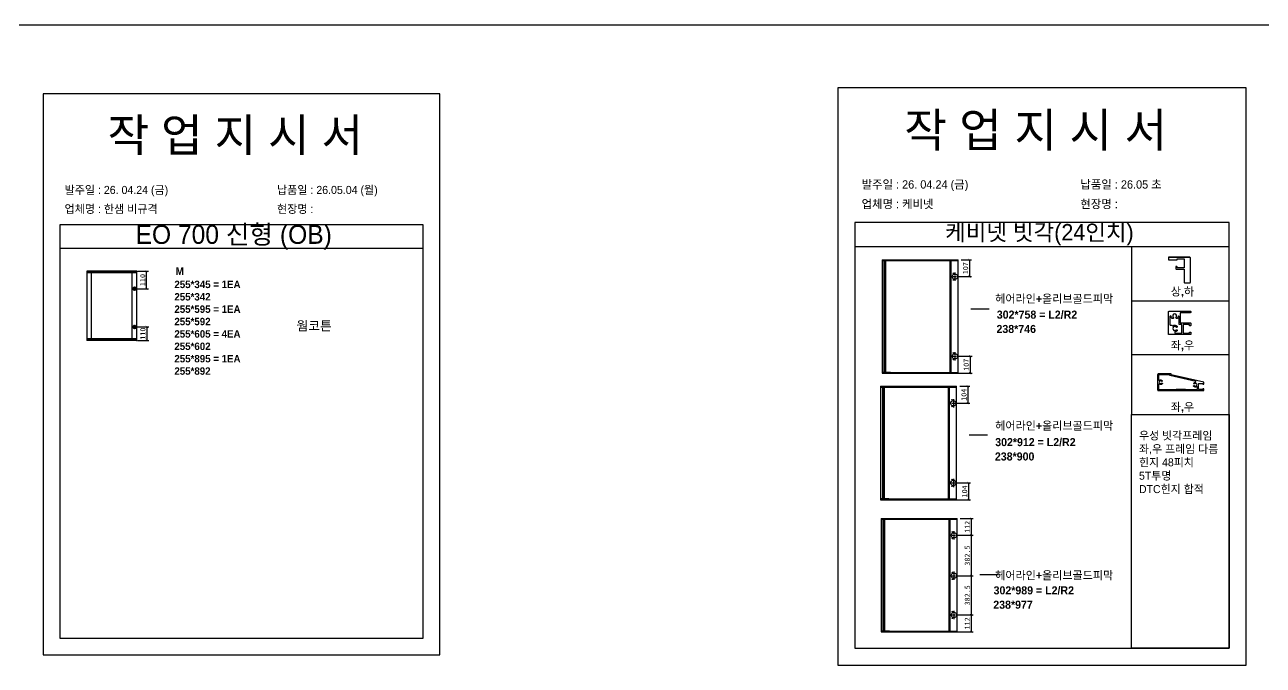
# Model space of a CAD drawing. Header units: millimetres. Extents: x -44117 to 256353, y -2095463 to 65325.
# Drawn here: x 115342 to 121348, y -898915 to -895808 of the extents above; entities that cross this region are included whole.
import ezdxf

# ---------------------------------------------------------------- set-up
doc = ezdxf.new("R2010")
doc.units = ezdxf.units.MM
doc.header["$LTSCALE"] = 10
doc.layers.add('Layer1', color=7, linetype='Continuous', lineweight=70)
doc.layers.add('PDF_Geomertry', color=7, linetype='Continuous')
doc.styles.add('MtX_Gulim', font='')
doc.styles.get('MtX_Gulim').set_extended_font_data('Gulim', bold=True)
doc.dimstyles.new('ISO-25', dxfattribs={"dimtxt": 2.5, "dimasz": 2.5, "dimexe": 1, "dimexo": 1, "dimtad": 1, "dimtxsty": 'Standard', "dimblk": 'ARCHTICK', "dimcen": 2.5, "dimadec": 0, "dimazin": 0, "dimtfac": 1, "dimtmove": 0, "dimatfit": 3, "dimfxl": 0, "dimarcsym": 0})

# ---------------------------------------------------------------- blocks, each defined once
blk = doc.blocks.new('_ArchTick')
at = {"color": 0, "linetype": 'ByBlock', "const_width": 0.15}
blk.add_lwpolyline([(-0.5, -0.5), (0.5, 0.5)], dxfattribs=at)
blk = doc.blocks.new('*D5957')
at = {"color": 0, "lineweight": -2}
for p, q in [((115889.7, -897003.6), (115943.1, -897003.6)), ((115933.1, -897088.8), (115933.1, -897003.6)), ((115889.7, -897088.8), (115943.1, -897088.8))]:
    blk.add_line(p, q, dxfattribs=at)
at = {"layer": 'Defpoints', "color": 0}
for p in [(115874.7, -897003.6), (115933.1, -897003.6), (115874.7, -897088.8)]:
    blk.add_point(p, dxfattribs=at)
at = {"color": 0, "lineweight": -2, "xscale": 10, "yscale": 10, "zscale": 10}
for p, rotation in [((115933.1, -897003.6), 90), ((115933.1, -897088.8), 270)]:
    blk.add_blockref('_ArchTick', p, dxfattribs=dict(at, rotation=rotation))
at = {"color": 0, "insert": (115914.4, -897046.2), "char_height": 25, "attachment_point": 5, "rotation": 90}
blk.add_mtext('110', dxfattribs=at)
blk = doc.blocks.new('*D5958')
at = {"color": 0, "lineweight": -2}
for p, q in [((115889.7, -897273.4), (115944.1, -897273.4)), ((115934.1, -897273.4), (115934.1, -897338.9)), ((115889.7, -897338.9), (115944.1, -897338.9))]:
    blk.add_line(p, q, dxfattribs=at)
at = {"layer": 'Defpoints', "color": 0}
for p in [(115874.7, -897273.4), (115874.7, -897338.9), (115934.1, -897338.9)]:
    blk.add_point(p, dxfattribs=at)
at = {"color": 0, "lineweight": -2, "xscale": 10, "yscale": 10, "zscale": 10}
for p, rotation in [((115934.1, -897273.4), 90), ((115934.1, -897338.9), 270)]:
    blk.add_blockref('_ArchTick', p, dxfattribs=dict(at, rotation=rotation))
at = {"color": 0, "insert": (115915.3, -897306.2), "char_height": 25, "attachment_point": 5, "rotation": 90}
blk.add_mtext('110', dxfattribs=at)
blk = doc.blocks.new('*D5959')
at = {"color": 0, "lineweight": -2}
for p, q in [((119876.1, -897561.8), (119925.7, -897561.8)), ((119915.7, -897561.8), (119915.7, -897643.6)), ((119860.3, -897643.6), (119925.7, -897643.6))]:
    blk.add_line(p, q, dxfattribs=at)
at = {"layer": 'Defpoints', "color": 0}
for p in [(119861.1, -897561.8), (119845.3, -897643.6), (119915.7, -897643.6)]:
    blk.add_point(p, dxfattribs=at)
at = {"color": 0, "lineweight": -2, "xscale": 10, "yscale": 10, "zscale": 10}
for p, rotation in [((119915.7, -897561.8), 90), ((119915.7, -897643.6), 270)]:
    blk.add_blockref('_ArchTick', p, dxfattribs=dict(at, rotation=rotation))
at = {"color": 0, "insert": (119896.9, -897602.7), "char_height": 25, "attachment_point": 5, "rotation": 90}
blk.add_mtext('104', dxfattribs=at)
blk = doc.blocks.new('*D5960')
at = {"color": 0, "lineweight": -2}
for p, q in [((119860.3, -898030), (119928.9, -898030)), ((119918.9, -898030), (119918.9, -898112.2)), ((119860.3, -898112.2), (119928.9, -898112.2))]:
    blk.add_line(p, q, dxfattribs=at)
at = {"layer": 'Defpoints', "color": 0}
for p in [(119845.3, -898030), (119845.3, -898112.2), (119918.9, -898112.2)]:
    blk.add_point(p, dxfattribs=at)
at = {"color": 0, "lineweight": -2, "xscale": 10, "yscale": 10, "zscale": 10}
for p, rotation in [((119918.9, -898030), 90), ((119918.9, -898112.2), 270)]:
    blk.add_blockref('_ArchTick', p, dxfattribs=dict(at, rotation=rotation))
at = {"color": 0, "insert": (119900.2, -898071.1), "char_height": 25, "attachment_point": 5, "rotation": 90}
blk.add_mtext('104', dxfattribs=at)
blk = doc.blocks.new('*D5961')
at = {"color": 0, "lineweight": -2}
for p, q in [((119883.8, -896948), (119933.3, -896948)), ((119923.3, -896948), (119923.3, -897029.8)), ((119868, -897029.8), (119933.3, -897029.8))]:
    blk.add_line(p, q, dxfattribs=at)
at = {"layer": 'Defpoints', "color": 0}
for p in [(119868.8, -896948), (119853, -897029.8), (119923.3, -897029.8)]:
    blk.add_point(p, dxfattribs=at)
at = {"color": 0, "lineweight": -2, "xscale": 10, "yscale": 10, "zscale": 10}
for p, rotation in [((119923.3, -896948), 90), ((119923.3, -897029.8), 270)]:
    blk.add_blockref('_ArchTick', p, dxfattribs=dict(at, rotation=rotation))
at = {"color": 0, "insert": (119904.6, -896988.9), "char_height": 25, "attachment_point": 5, "rotation": 90}
blk.add_mtext('107', dxfattribs=at)
blk = doc.blocks.new('*D5962')
at = {"color": 0, "lineweight": -2}
for p, q in [((119868, -897416.2), (119936.6, -897416.2)), ((119926.6, -897416.2), (119926.6, -897498.4)), ((119868, -897498.4), (119936.6, -897498.4))]:
    blk.add_line(p, q, dxfattribs=at)
at = {"layer": 'Defpoints', "color": 0}
for p in [(119853, -897416.2), (119853, -897498.4), (119926.6, -897498.4)]:
    blk.add_point(p, dxfattribs=at)
at = {"color": 0, "lineweight": -2, "xscale": 10, "yscale": 10, "zscale": 10}
for p, rotation in [((119926.6, -897416.2), 90), ((119926.6, -897498.4), 270)]:
    blk.add_blockref('_ArchTick', p, dxfattribs=dict(at, rotation=rotation))
at = {"color": 0, "insert": (119907.8, -897457.3), "char_height": 25, "attachment_point": 5, "rotation": 90}
blk.add_mtext('107', dxfattribs=at)
blk = doc.blocks.new('*D5963')
at = {"color": 0, "lineweight": -2}
for p, q in [((119878.7, -898202.5), (119941.6, -898202.5)), ((119931.6, -898202.5), (119931.6, -898284.3)), ((119862.9, -898284.3), (119941.6, -898284.3))]:
    blk.add_line(p, q, dxfattribs=at)
at = {"layer": 'Defpoints', "color": 0}
for p in [(119863.7, -898202.5), (119847.9, -898284.3), (119931.6, -898284.3)]:
    blk.add_point(p, dxfattribs=at)
at = {"color": 0, "lineweight": -2, "xscale": 10, "yscale": 10, "zscale": 10}
for p, rotation in [((119931.6, -898202.5), 90), ((119931.6, -898284.3), 270)]:
    blk.add_blockref('_ArchTick', p, dxfattribs=dict(at, rotation=rotation))
at = {"color": 0, "insert": (119912.8, -898243.4), "char_height": 25, "attachment_point": 5, "rotation": 90}
blk.add_mtext('112', dxfattribs=at)
blk = doc.blocks.new('*D5964')
at = {"color": 0, "lineweight": -2}
for p, q in [((119862.9, -898670.7), (119941.6, -898670.7)), ((119931.6, -898670.7), (119931.6, -898752.9)), ((119862.9, -898752.9), (119941.6, -898752.9))]:
    blk.add_line(p, q, dxfattribs=at)
at = {"layer": 'Defpoints', "color": 0}
for p in [(119847.9, -898670.7), (119847.9, -898752.9), (119931.6, -898752.9)]:
    blk.add_point(p, dxfattribs=at)
at = {"color": 0, "lineweight": -2, "xscale": 10, "yscale": 10, "zscale": 10}
for p, rotation in [((119931.6, -898670.7), 90), ((119931.6, -898752.9), 270)]:
    blk.add_blockref('_ArchTick', p, dxfattribs=dict(at, rotation=rotation))
at = {"color": 0, "insert": (119912.8, -898711.8), "char_height": 25, "attachment_point": 5, "rotation": 90}
blk.add_mtext('112', dxfattribs=at)
blk = doc.blocks.new('*D5965')
at = {"color": 0, "lineweight": -2}
for p, q in [((119862.9, -898284.3), (119941.6, -898284.3)), ((119931.6, -898284.3), (119931.6, -898480.6)), ((119862.9, -898480.6), (119941.6, -898480.6))]:
    blk.add_line(p, q, dxfattribs=at)
at = {"layer": 'Defpoints', "color": 0}
for p in [(119847.9, -898284.3), (119847.9, -898480.6), (119931.6, -898480.6)]:
    blk.add_point(p, dxfattribs=at)
at = {"color": 0, "lineweight": -2, "xscale": 10, "yscale": 10, "zscale": 10}
for p, rotation in [((119931.6, -898284.3), 90), ((119931.6, -898480.6), 270)]:
    blk.add_blockref('_ArchTick', p, dxfattribs=dict(at, rotation=rotation))
at = {"color": 0, "insert": (119912.8, -898382.4), "char_height": 25, "attachment_point": 5, "rotation": 90}
blk.add_mtext('382.5', dxfattribs=at)
blk = doc.blocks.new('*D5966')
at = {"color": 0, "lineweight": -2}
for p, q in [((119862.9, -898480.4), (119941.6, -898480.4)), ((119931.6, -898480.4), (119931.6, -898670.7)), ((119862.9, -898670.7), (119941.6, -898670.7))]:
    blk.add_line(p, q, dxfattribs=at)
at = {"layer": 'Defpoints', "color": 0}
for p in [(119847.9, -898480.4), (119847.9, -898670.7), (119931.6, -898670.7)]:
    blk.add_point(p, dxfattribs=at)
at = {"color": 0, "lineweight": -2, "xscale": 10, "yscale": 10, "zscale": 10}
for p, rotation in [((119931.6, -898480.4), 90), ((119931.6, -898670.7), 270)]:
    blk.add_blockref('_ArchTick', p, dxfattribs=dict(at, rotation=rotation))
at = {"color": 0, "insert": (119912.8, -898575.5), "char_height": 25, "attachment_point": 5, "rotation": 90}
blk.add_mtext('382.5', dxfattribs=at)

msp = doc.modelspace()

# ---------------------------------------------------------------- linework, layer by layer
at = {"color": 1}
for p, q in [((104260.77588, -895808.23641), (196529.92274, -895808.23641)), ((104260.77588, -895808.23641), (196529.92274, -895808.23641)), ((104260.77588, -895808.23641), (196529.92274, -895808.23641)), ((104260.77588, -895808.23641), (196529.92274, -895808.23641)), ((104260.77588, -895808.23641), (196529.92274, -895808.23641)), ((104260.77588, -895808.23641), (196529.92274, -895808.23641)), ((104260.77588, -895808.23641), (196529.92274, -895808.23641)), ((104260.77588, -895808.23641), (196529.92274, -895808.23641)), ((104260.77588, -895808.23641), (196529.92274, -895808.23641)), ((104260.77588, -895808.23641), (196529.92274, -895808.23641)), ((106472.62401, -895808.23641), (198741.77087, -895808.23641)), ((106472.62401, -895808.23641), (198741.77087, -895808.23641)), ((106472.62401, -895808.23641), (198741.77087, -895808.23641)), ((106472.62401, -895808.23641), (198741.77087, -895808.23641)), ((106472.62401, -895808.23641), (198741.77087, -895808.23641)), ((106472.62401, -895808.23641), (198741.77087, -895808.23641)), ((106472.62401, -895808.23641), (198741.77087, -895808.23641)), ((106472.62401, -895808.23641), (198741.77087, -895808.23641)), ((106472.62401, -895808.23641), (198741.77087, -895808.23641)), ((106472.62401, -895808.23641), (198741.77087, -895808.23641))]:
    msp.add_line(p, q, dxfattribs=at)
for p, q in [((121183.51032, -896767.98805), (119368.00993, -896767.98805)), ((117274.94756, -896779.31607), (115512.02396, -896779.31607)), ((121183.51032, -896885.87769), (119368.00993, -896885.87769)), ((117274.94756, -896893.79163), (115512.02396, -896893.79163)), ((120889.73496, -896935.93838), (120991.78112, -896935.93838)), ((115643.71449, -897003.8385), (115643.71449, -897338.70334)), ((115885.15223, -897004.27214), (115643.71449, -897004.27214)), ((115885.15223, -897010.82489), (115643.71449, -897010.82489)), ((115884.91132, -897003.59759), (115643.9554, -897003.59759)), ((115665.15547, -897010.34307), (115665.15547, -897331.71696)), ((115863.47033, -897331.71696), (115863.47033, -897010.82489)), ((115883.94768, -897010.82489), (115883.94768, -897003.59759)), ((115885.15223, -897338.70334), (115885.15223, -897003.8385)), ((120968.04945, -897060.52962), (120991.78112, -897060.52962)), ((120019.11848, -897187.65623), (119929.41278, -897187.65623)), ((120709.8964, -897146.87599), (121183.51032, -897146.87599)), ((115885.15223, -897331.71696), (115643.71449, -897331.71696)), ((115885.15223, -897338.26971), (115643.71449, -897338.26971)), ((115884.91132, -897338.94426), (115643.9554, -897338.94426)), ((115644.91904, -897338.94426), (115644.91904, -897331.71696)), ((115883.94768, -897331.71696), (115883.94768, -897338.94426)), ((120709.8964, -897407.8097), (121183.51032, -897407.8097)), ((120011.48061, -897798.05266), (119921.77492, -897798.05266)), ((120063.97133, -898475.62178), (119974.26563, -898475.62178))]:
    msp.add_line(p, q)
for points in [[(115431.89107, -898863.72171), (117355.08046, -898863.72171), (117355.08046, -896143.78243), (115431.89107, -896143.78243)], [(119285.48719, -898914.55823), (121266.03307, -898914.55823), (121266.03307, -896113.50049), (119285.48719, -896113.50049)], [(121183.51032, -896885.87769), (120709.8964, -896885.87769), (120709.8964, -897698.28852), (121183.51032, -897698.28852)], [(121183.51032, -898832.03549), (120709.8964, -898832.03549), (120709.8964, -897698.28852), (121183.51032, -897698.28852)]]:
    msp.add_lwpolyline(points, close=True)
for points in [[(119368.00993, -896767.98805), (119368.00993, -898832.03549), (121183.51032, -898832.03549), (121183.51032, -896767.98805)], [(115512.02396, -896779.31607), (115512.02396, -898783.58882), (117274.94756, -898783.58882), (117274.94756, -896779.31607)]]:
    msp.add_lwpolyline(points)
for points in [[(120965.083, -896986.96146), (120930.67208, -896986.96146), (120930.67208, -896982.80842, 0.4142135624), (120928.89221, -896981.02854), (120925.33246, -896981.02854, 0.4142135624), (120923.55258, -896982.80842), (120923.55258, -896991.1145, 0.4142135624), (120925.33246, -896992.89437), (120965.083, -896992.89437), (120965.083, -897057.56316, 0.4142135624), (120968.04945, -897060.52962), (120991.78112, -897060.52962, 0.4142135624), (120994.74758, -897057.56316), (120994.74758, -896938.90483, 0.4142135624), (120991.78112, -896935.93838), (120889.73496, -896935.93838, 0.4142135624), (120887.95508, -896937.71825), (120887.95508, -896947.21092, 0.4142135623), (120889.73496, -896948.99079), (120930.67208, -896948.99079), (120930.67208, -896943.05788), (120965.083, -896943.05788), (120965.083, -896986.96146)], [(120840.02837, -897501.2137, 0.4142135624), (120835.95084, -897505.29124), (120835.95084, -897578.68681, 0.4142135624), (120840.02837, -897582.76434), (121058.99181, -897582.76434, 0.4142135624), (121060.21507, -897581.54108), (121060.21507, -897573.79377), (121055.32204, -897573.79377), (121055.32204, -897577.8713), (121033.71112, -897577.8713), (121033.71112, -897547.69756), (121055.32204, -897547.69756), (121055.32204, -897551.7751), (121060.21507, -897551.7751), (121060.21507, -897541.98902), (120901.19134, -897505.29124), (120901.19124, -897502.42138, 0.4179291142), (120899.96808, -897501.2137), (120840.02837, -897501.2137)], [(120840.84387, -897506.10674), (120840.84387, -897530.22762, 0.5888435535), (120843.96199, -897531.95724, -0.348452388), (120858.56585, -897533.60986, -1), (120855.1133, -897537.0771, 0.6674110335), (120843.29039, -897541.98902, 0.6674110338), (120855.1133, -897546.90094, -1.0000000005), (120858.56585, -897550.36818, -0.3484523877), (120843.96199, -897552.0208, 0.5888435532), (120840.84387, -897553.75042), (120840.84387, -897577.8713), (120925.65653, -897577.8713), (120925.65653, -897577.05579, -0.4142135624), (120926.87979, -897575.83253), (120969.28612, -897575.83253, -0.4142135624), (120970.50938, -897577.05579), (120970.50938, -897577.8713), (121028.81808, -897577.8713), (121028.81808, -897565.98301, 0.5888435535), (121025.69997, -897564.2534, -0.348452388), (121011.09611, -897562.60078, -1.0000000001), (121014.54865, -897559.13354, 0.6674110337), (121026.37156, -897554.22162, 0.6674110335), (121014.54865, -897549.30969, -0.9999999999), (121011.09611, -897545.84245, -0.2013590238), (121019.57613, -897542.39756, 0.7810459571), (121021.47922, -897539.1909), (120895.07504, -897508.72425), (120895.07504, -897507.33, 0.4142135624), (120893.85178, -897506.10674), (120840.84387, -897506.10674)]]:
    msp.add_lwpolyline(points, format="xyb")
for points in [[(120996.78203, -897309.4193, -0.4142135624), (120995.08305, -897311.11827), (120890.87947, -897311.11827, -0.4142135624), (120889.1805, -897309.4193), (120889.1805, -897199.55247, -0.4142135624), (120890.87947, -897197.8535), (120995.08305, -897197.8535, -0.4142135624), (120996.78203, -897199.55247), (120996.78203, -897202.95041, -0.4142135624), (120995.08305, -897204.64939), (120946.30622, -897204.64939), (120945.17357, -897205.78203), (120945.67119, -897206.27965, -0.4142135624), (120945.67119, -897208.68236), (120945.17357, -897209.17998), (120945.67119, -897209.67759, -0.4142135624), (120945.67119, -897212.0803), (120945.17357, -897212.57792), (120945.67119, -897213.07554, -0.4142135624), (120945.67119, -897215.47825), (120945.17357, -897215.97586), (120945.67119, -897216.47348, -0.4142135624), (120945.67119, -897218.87619), (120945.17357, -897219.37381), (120945.67119, -897219.87142, -0.4142135624), (120945.67119, -897222.27413), (120945.17357, -897222.77175), (120945.67119, -897223.26937, -0.4142135624), (120945.67119, -897225.67207), (120945.17357, -897226.16969), (120945.67119, -897226.66731, -0.4142135624), (120945.67119, -897229.07002), (120945.17357, -897229.56763), (120945.67119, -897230.06525, -0.4142135624), (120945.67119, -897232.46796), (120945.17357, -897232.96558), (120945.67119, -897233.4632, -0.4142135624), (120945.67119, -897235.8659), (120945.17357, -897236.36352), (120945.67119, -897236.86114, -0.4142135624), (120945.67119, -897239.26385), (120945.17357, -897239.76146), (120945.67119, -897240.25908, -0.4142135624), (120945.67119, -897242.66179), (120945.17357, -897243.15941), (120945.67119, -897243.65702, -0.4142135624), (120945.67119, -897246.05973), (120945.17357, -897246.55735), (120945.67119, -897247.05497, -0.4142135624), (120945.67119, -897249.45768), (120945.17357, -897249.95529), (120945.67119, -897250.45291, -0.4142135624), (120945.67119, -897252.85562), (120945.17357, -897253.35324), (120946.30622, -897254.48588), (120995.08305, -897254.48588, -0.4142135624), (120996.78203, -897256.18486), (120996.78203, -897266.37868, -0.4142135624), (120995.08305, -897268.07766), (120991.68511, -897268.07766, -0.4142135624), (120989.98614, -897266.37868), (120989.98614, -897262.41442), (120959.97098, -897262.41442), (120959.97098, -897304.32238), (120989.98614, -897304.32238), (120989.98614, -897300.35811, -0.4142135624), (120991.68511, -897298.65914), (120995.08305, -897298.65914, -0.4142135624), (120996.78203, -897300.35811)], [(120940.07666, -897223.10776, 0.9336671815), (120934.89848, -897222.75208, -0.1629476092), (120930.26706, -897232.09486, -1), (120925.45145, -897227.29966, 0.6674110338), (120918.62934, -897210.87895), (120918.62934, -897210.87895, 0.6674110335), (120911.80722, -897227.29966, -1), (120906.99161, -897232.09486, -0.155566878), (120902.43159, -897223.21951, 0.9202838951), (120895.97638, -897223.75638), (120895.97638, -897263.63518, 0.4142135624), (120897.67535, -897265.33415), (120904.23549, -897265.33414, -0.3056194544), (120905.8105, -897266.39601, 0.4660008128), (120909.9346, -897267.7364, -0.348452388), (120930.21774, -897270.0317, -1), (120925.42254, -897274.84731, 0.6674110335), (120909.00183, -897281.66943), (120909.00183, -897281.66943, 0.6674110338), (120925.42254, -897288.49154, -1), (120930.21774, -897293.30715, -0.1555668778), (120921.34239, -897297.86718, 0.920283895), (120921.87926, -897304.32238), (120953.17509, -897304.32238), (120953.17509, -897262.41442), (120942.90828, -897262.41442, -0.4142135624), (120940.07666, -897259.5828)]]:
    msp.add_lwpolyline(points, format="xyb", close=True)
for centre, start, end in [((115884.91132, -897003.8385), 0, 90), ((115643.9554, -897338.70335), 180, 270), ((115884.91132, -897338.70335), 270, 0)]:
    msp.add_arc(centre, 0.24091, start, end)
at = {"layer": 'Layer1'}
for p, q in [((115874.73274, -897079.87427), (115874.73274, -897097.63229)), ((115874.73274, -897282.31263), (115874.73274, -897264.55461))]:
    msp.add_line(p, q, dxfattribs=at)
for points in [[(115883.61175, -897088.75328), (115865.85373, -897088.75328)], [(115883.61175, -897273.43362), (115865.85373, -897273.43362)]]:
    msp.add_lwpolyline(points, close=True, dxfattribs=at)
for centre in [(115874.73274, -897088.75328), (115874.73274, -897273.43362)]:
    msp.add_circle(centre, 5.91934, dxfattribs=at)
at = {"layer": 'PDF_Geomertry', "lineweight": 25}
for p, q in [((119510.31913, -897494.37658), (119510.31913, -896951.62429)), ((119514.36956, -896951.62429), (119514.36956, -897494.37658)), ((119516.79975, -896947.97899), (119516.79975, -897494.37658)), ((119534.21264, -896951.62429), (119538.26307, -896951.62429)), ((119538.26307, -896951.62429), (119538.26307, -896951.62429)), ((119540.69326, -897494.37658), (119499.78449, -897494.37658)), ((119499.78449, -897494.37658), (119868.77488, -897494.37658)), ((119538.26307, -897494.37658), (119534.21264, -897494.37658)), ((119502.68126, -898108.17095), (119502.68126, -897565.41867)), ((119506.7317, -897565.41867), (119506.7317, -898108.17095)), ((119509.16188, -897561.77336), (119509.16188, -898108.17095)), ((119526.57478, -897565.41867), (119530.62521, -897565.41867)), ((119530.62521, -897565.41867), (119530.62521, -897565.41867)), ((119533.0554, -898108.17095), (119492.14662, -898108.17095)), ((119492.14662, -898108.17095), (119861.13702, -898108.17095)), ((119530.62521, -898108.17095), (119526.57478, -898108.17095)), ((119505.24487, -898748.87239), (119505.24487, -898206.1201)), ((119509.2953, -898206.1201), (119509.2953, -898748.87239)), ((119511.72549, -898202.4748), (119511.72549, -898748.87239)), ((119529.13838, -898206.1201), (119533.18881, -898206.1201)), ((119533.18881, -898206.1201), (119533.18881, -898206.1201)), ((119535.619, -898748.87239), (119494.71023, -898748.87239)), ((119494.71023, -898748.87239), (119863.70062, -898748.87239)), ((119533.18881, -898748.87239), (119529.13838, -898748.87239))]:
    msp.add_line(p, q, dxfattribs=at)
for points in [[(119499.78428, -896947.97899), (119868.77488, -896947.97899)], [(119499.78428, -896951.62429), (119868.77488, -896951.62429)], [(119868.77503, -897498.42701), (119499.78449, -897498.42701), (119868.77488, -897498.42701), (119868.77488, -896947.97888)], [(119499.78449, -896947.97899), (119499.78449, -897498.42701)], [(119827.86595, -896947.97899), (119827.86595, -897494.37678)], [(119852.97838, -897009.54479), (119852.97838, -897019.67076)], [(119845.28259, -897029.79674), (119847.30781, -897029.79674)], [(119848.92795, -897029.79674), (119858.24388, -897029.79674)], [(119852.97838, -897021.29096), (119852.97838, -897023.31607)], [(119852.97838, -897025.34128), (119852.97838, -897034.65722)], [(119852.97838, -897036.27741), (119852.97838, -897038.30252)], [(119852.97838, -897040.32774), (119852.97838, -897050.04869)], [(119860.26905, -897029.79674), (119862.29426, -897029.79674)], [(119863.91445, -897029.79674), (119874.04043, -897029.79674)], [(119868.77488, -897498.42701), (119868.77488, -897416.20413), (119868.77488, -897252.97324), (119868.77488, -897071.51581)], [(119833.53647, -897416.20413), (119843.66245, -897416.20413)], [(119845.28259, -897416.20413), (119847.30781, -897416.20413)], [(119848.92795, -897416.20413), (119858.24388, -897416.20413)], [(119852.97838, -897395.95218), (119852.97838, -897406.07815)], [(119852.97838, -897407.69824), (119852.97838, -897409.72356)], [(119852.97838, -897411.74868), (119852.97838, -897421.06461)], [(119852.97838, -897422.6847), (119852.97838, -897424.71002)], [(119852.97838, -897426.33011), (119852.97838, -897436.45608)], [(119860.26905, -897416.20413), (119862.29426, -897416.20413)], [(119863.91445, -897416.20413), (119874.04043, -897416.20413)], [(119492.14642, -897561.77336), (119861.13702, -897561.77336)], [(119492.14642, -897565.41867), (119861.13702, -897565.41867)], [(119861.13717, -898112.22138), (119492.14662, -898112.22138), (119861.13702, -898112.22138), (119861.13702, -897561.77326)], [(119492.14662, -897561.77336), (119492.14662, -898112.22138)], [(119820.22809, -897561.77336), (119820.22809, -898108.17115)], [(119837.64473, -897643.59111), (119839.66994, -897643.59111)], [(119841.29009, -897643.59111), (119850.60602, -897643.59111)], [(119845.34052, -897623.33916), (119845.34052, -897633.46513)], [(119845.34052, -897635.08533), (119845.34052, -897637.11044)], [(119845.34052, -897639.13566), (119845.34052, -897648.45159)], [(119845.34052, -897650.07178), (119845.34052, -897652.09689)], [(119845.34052, -897654.12211), (119845.34052, -897663.84306)], [(119852.63118, -897643.59111), (119854.6564, -897643.59111)], [(119856.27659, -897643.59111), (119866.40257, -897643.59111)], [(119861.13702, -898112.22138), (119861.13702, -898029.9985), (119861.13702, -897866.76761), (119861.13702, -897685.31019)], [(119825.89861, -898029.9985), (119836.02459, -898029.9985)], [(119837.64473, -898029.9985), (119839.66994, -898029.9985)], [(119841.29009, -898029.9985), (119850.60602, -898029.9985)], [(119845.34052, -898009.74655), (119845.34052, -898019.87253)], [(119845.34052, -898021.49262), (119845.34052, -898023.51794)], [(119845.34052, -898025.54305), (119845.34052, -898034.85898)], [(119852.63118, -898029.9985), (119854.6564, -898029.9985)], [(119856.27659, -898029.9985), (119866.40257, -898029.9985)], [(119845.34052, -898036.47907), (119845.34052, -898038.50439)], [(119845.34052, -898040.12448), (119845.34052, -898050.25046)], [(119494.71002, -898202.4748), (119863.70062, -898202.4748)], [(119494.71002, -898206.1201), (119863.70062, -898206.1201)], [(119863.70077, -898752.92282), (119494.71023, -898752.92282), (119863.70062, -898752.92282), (119863.70062, -898202.47469)], [(119494.71023, -898202.4748), (119494.71023, -898752.92282)], [(119822.79169, -898202.4748), (119822.79169, -898748.87259)], [(119847.90412, -898264.0406), (119847.90412, -898274.16657)], [(119840.20833, -898284.29255), (119842.23355, -898284.29255)], [(119843.85369, -898284.29255), (119853.16962, -898284.29255)], [(119847.90412, -898275.78677), (119847.90412, -898277.81188)], [(119847.90412, -898279.83709), (119847.90412, -898289.15303)], [(119847.90412, -898290.77322), (119847.90412, -898292.79833)], [(119847.90412, -898294.82355), (119847.90412, -898304.5445)], [(119855.19478, -898284.29255), (119857.22, -898284.29255)], [(119858.84019, -898284.29255), (119868.96617, -898284.29255)], [(119863.70062, -898752.92282), (119863.70062, -898670.69994), (119863.70062, -898507.46905), (119863.70062, -898326.01162)], [(119840.20833, -898480.36566), (119842.23355, -898480.36566)], [(119843.85369, -898480.36566), (119853.16962, -898480.36566)], [(119847.90412, -898460.11371), (119847.90412, -898470.23968)], [(119847.90412, -898471.85987), (119847.90412, -898473.88499)], [(119847.90412, -898475.9102), (119847.90412, -898485.22613)], [(119847.90412, -898486.84633), (119847.90412, -898488.87144)], [(119847.90412, -898490.89666), (119847.90412, -898500.61761)], [(119855.19478, -898480.36566), (119857.22, -898480.36566)], [(119858.84019, -898480.36566), (119868.96617, -898480.36566)], [(119828.46221, -898670.69994), (119838.58819, -898670.69994)], [(119840.20833, -898670.69994), (119842.23355, -898670.69994)], [(119843.85369, -898670.69994), (119853.16962, -898670.69994)], [(119847.90412, -898650.44799), (119847.90412, -898660.57396)], [(119847.90412, -898662.19405), (119847.90412, -898664.21937)], [(119847.90412, -898666.24449), (119847.90412, -898675.56042)], [(119847.90412, -898677.18051), (119847.90412, -898679.20583)], [(119847.90412, -898680.82592), (119847.90412, -898690.95189)], [(119855.19478, -898670.69994), (119857.22, -898670.69994)], [(119858.84019, -898670.69994), (119868.96617, -898670.69994)]]:
    msp.add_lwpolyline(points, dxfattribs=at)
for points in [[(119830.70121, -896951.62429), (119830.70121, -897494.37658), (119834.75165, -897494.37658), (119834.75165, -896951.62429), (119830.70121, -896951.62429)], [(119844.87772, -897013.1902), (119845.28275, -897012.38015), (119846.09284, -897011.97513), (119846.90294, -897012.38015), (119847.30796, -897013.1902), (119846.90294, -897014.00024), (119846.09284, -897014.40526), (119845.28275, -897014.00024), (119844.87772, -897013.1902)], [(119840.01704, -897029.79674), (119840.82714, -897025.74631), (119842.44728, -897022.101), (119845.28254, -897019.26574), (119848.9279, -897017.64555), (119852.97828, -897016.8355), (119857.02866, -897017.64555), (119860.67402, -897019.26574), (119863.50933, -897022.101), (119865.53449, -897025.74631), (119866.34459, -897029.79674), (119865.53449, -897033.84717), (119863.50933, -897037.49248), (119860.67402, -897040.32774), (119857.02866, -897042.35295), (119852.97828, -897042.75798), (119848.9279, -897042.35295), (119845.28254, -897040.32774), (119842.44728, -897037.49248), (119840.82714, -897033.84717), (119840.01704, -897029.79674)], [(119844.87772, -897046.80841), (119845.28275, -897045.99836), (119846.09284, -897045.59334), (119846.90294, -897045.99836), (119847.30796, -897046.80841), (119846.90294, -897047.61845), (119846.09284, -897047.61845), (119845.28275, -897047.61845), (119844.87772, -897046.80841)], [(119840.01704, -897416.20413), (119840.82714, -897412.1537), (119842.44728, -897408.50829), (119845.28254, -897405.67313), (119848.9279, -897403.64802), (119852.97828, -897403.24279), (119857.02866, -897403.64802), (119860.67402, -897405.67313), (119863.50933, -897408.50829), (119865.53449, -897412.1537), (119866.34459, -897416.20413), (119865.53449, -897420.25456), (119863.50933, -897423.89997), (119860.67402, -897426.73513), (119857.02866, -897428.76024), (119852.97828, -897429.16547), (119848.9279, -897428.76024), (119845.28254, -897426.73513), (119842.44728, -897423.89997), (119840.82714, -897420.25456), (119840.01704, -897416.20413)], [(119844.87772, -897399.59738), (119845.28275, -897398.78734), (119846.09284, -897398.38231), (119846.90294, -897398.78734), (119847.30796, -897399.59738), (119846.90294, -897400.40743), (119846.09284, -897400.40743), (119845.28275, -897400.40743), (119844.87772, -897399.59738)], [(119844.87772, -897432.81067), (119845.28275, -897432.40565), (119846.09284, -897432.00063), (119846.90294, -897432.40565), (119847.30796, -897432.81067), (119846.90294, -897433.62072), (119846.09284, -897434.02574), (119845.28275, -897433.62072), (119844.87772, -897432.81067)], [(119823.06335, -897565.41867), (119823.06335, -898108.17095), (119827.11378, -898108.17095), (119827.11378, -897565.41867), (119823.06335, -897565.41867)], [(119832.37918, -897643.59111), (119833.18927, -897639.54068), (119834.80942, -897635.89537), (119837.64468, -897633.06011), (119841.29003, -897631.43992), (119845.34042, -897630.62987), (119849.3908, -897631.43992), (119853.03615, -897633.06011), (119855.87147, -897635.89537), (119857.89663, -897639.54068), (119858.70673, -897643.59111), (119857.89663, -897647.64154), (119855.87147, -897651.28685), (119853.03615, -897654.12211), (119849.3908, -897656.14733), (119845.34042, -897656.55235), (119841.29003, -897656.14733), (119837.64468, -897654.12211), (119834.80942, -897651.28685), (119833.18927, -897647.64154), (119832.37918, -897643.59111)], [(119837.23986, -897626.98457), (119837.64488, -897626.17452), (119838.45498, -897625.7695), (119839.26508, -897626.17452), (119839.6701, -897626.98457), (119839.26508, -897627.79461), (119838.45498, -897628.19964), (119837.64488, -897627.79461), (119837.23986, -897626.98457)], [(119837.23986, -897660.60278), (119837.64488, -897659.79273), (119838.45498, -897659.38771), (119839.26508, -897659.79273), (119839.6701, -897660.60278), (119839.26508, -897661.41282), (119838.45498, -897661.41282), (119837.64488, -897661.41282), (119837.23986, -897660.60278)], [(119832.37918, -898029.9985), (119833.18927, -898025.94807), (119834.80942, -898022.30266), (119837.64468, -898019.4675), (119841.29003, -898017.44239), (119845.34042, -898017.03716), (119849.3908, -898017.44239), (119853.03615, -898019.4675), (119855.87147, -898022.30266), (119857.89663, -898025.94807), (119858.70673, -898029.9985), (119857.89663, -898034.04893), (119855.87147, -898037.69434), (119853.03615, -898040.5295), (119849.3908, -898042.55461), (119845.34042, -898042.95984), (119841.29003, -898042.55461), (119837.64468, -898040.5295), (119834.80942, -898037.69434), (119833.18927, -898034.04893), (119832.37918, -898029.9985)], [(119837.23986, -898013.39175), (119837.64488, -898012.58171), (119838.45498, -898012.17669), (119839.26508, -898012.58171), (119839.6701, -898013.39175), (119839.26508, -898014.2018), (119838.45498, -898014.2018), (119837.64488, -898014.2018), (119837.23986, -898013.39175)], [(119837.23986, -898046.60505), (119837.64488, -898046.20002), (119838.45498, -898045.795), (119839.26508, -898046.20002), (119839.6701, -898046.60505), (119839.26508, -898047.41509), (119838.45498, -898047.82011), (119837.64488, -898047.41509), (119837.23986, -898046.60505)], [(119825.62695, -898206.1201), (119825.62695, -898748.87239), (119829.67738, -898748.87239), (119829.67738, -898206.1201), (119825.62695, -898206.1201)], [(119834.94278, -898284.29255), (119835.75288, -898280.24212), (119837.37302, -898276.59681), (119840.20828, -898273.76155), (119843.85364, -898272.14136), (119847.90402, -898271.33131), (119851.9544, -898272.14136), (119855.59976, -898273.76155), (119858.43507, -898276.59681), (119860.46023, -898280.24212), (119861.27033, -898284.29255), (119860.46023, -898288.34298), (119858.43507, -898291.98829), (119855.59976, -898294.82355), (119851.9544, -898296.84876), (119847.90402, -898297.25379), (119843.85364, -898296.84876), (119840.20828, -898294.82355), (119837.37302, -898291.98829), (119835.75288, -898288.34298), (119834.94278, -898284.29255)], [(119839.80346, -898267.68601), (119840.20849, -898266.87596), (119841.01858, -898266.47094), (119841.82868, -898266.87596), (119842.2337, -898267.68601), (119841.82868, -898268.49605), (119841.01858, -898268.90107), (119840.20849, -898268.49605), (119839.80346, -898267.68601)], [(119839.80346, -898301.30422), (119840.20849, -898300.49417), (119841.01858, -898300.08915), (119841.82868, -898300.49417), (119842.2337, -898301.30422), (119841.82868, -898302.11426), (119841.01858, -898302.11426), (119840.20849, -898302.11426), (119839.80346, -898301.30422)], [(119834.94278, -898480.36566), (119835.75288, -898476.31523), (119837.37302, -898472.66992), (119840.20828, -898469.83466), (119843.85364, -898468.21447), (119847.90402, -898467.40442), (119851.9544, -898468.21447), (119855.59976, -898469.83466), (119858.43507, -898472.66992), (119860.46023, -898476.31523), (119861.27033, -898480.36566), (119860.46023, -898484.41609), (119858.43507, -898488.0614), (119855.59976, -898490.89666), (119851.9544, -898492.92187), (119847.90402, -898493.32689), (119843.85364, -898492.92187), (119840.20828, -898490.89666), (119837.37302, -898488.0614), (119835.75288, -898484.41609), (119834.94278, -898480.36566)], [(119839.80346, -898463.75911), (119840.20849, -898462.94907), (119841.01858, -898462.54405), (119841.82868, -898462.94907), (119842.2337, -898463.75911), (119841.82868, -898464.56916), (119841.01858, -898464.97418), (119840.20849, -898464.56916), (119839.80346, -898463.75911)], [(119839.80346, -898497.37733), (119840.20849, -898496.56728), (119841.01858, -898496.16226), (119841.82868, -898496.56728), (119842.2337, -898497.37733), (119841.82868, -898498.18737), (119841.01858, -898498.18737), (119840.20849, -898498.18737), (119839.80346, -898497.37733)], [(119834.94278, -898670.69994), (119835.75288, -898666.64951), (119837.37302, -898663.0041), (119840.20828, -898660.16894), (119843.85364, -898658.14383), (119847.90402, -898657.7386), (119851.9544, -898658.14383), (119855.59976, -898660.16894), (119858.43507, -898663.0041), (119860.46023, -898666.64951), (119861.27033, -898670.69994), (119860.46023, -898674.75037), (119858.43507, -898678.39578), (119855.59976, -898681.23094), (119851.9544, -898683.25605), (119847.90402, -898683.66128), (119843.85364, -898683.25605), (119840.20828, -898681.23094), (119837.37302, -898678.39578), (119835.75288, -898674.75037), (119834.94278, -898670.69994)], [(119839.80346, -898654.09319), (119840.20849, -898653.28315), (119841.01858, -898652.87812), (119841.82868, -898653.28315), (119842.2337, -898654.09319), (119841.82868, -898654.90324), (119841.01858, -898654.90324), (119840.20849, -898654.90324), (119839.80346, -898654.09319)], [(119839.80346, -898687.30648), (119840.20849, -898686.90146), (119841.01858, -898686.49644), (119841.82868, -898686.90146), (119842.2337, -898687.30648), (119841.82868, -898688.11653), (119841.01858, -898688.52155), (119840.20849, -898688.11653), (119839.80346, -898687.30648)]]:
    msp.add_lwpolyline(points, close=True, dxfattribs=at)

# ---------------------------------------------------------------- texts
at = {"linetype": 'Continuous', "style": 'MtX_Gulim'}
for s, height, p in [('M', 37.49849, (116073.58546, -897022.10543)), ('헤어라인+올리브골드피막', 39.2712622, (120048.42008, -897156.86169)), ('상,하', 39.271262, (120900.09059, -897121.89464)), ('302*758 = L2/R2', 39.2712622, (120056.05794, -897233.69141)), ('좌,우', 39.271262, (120900.09059, -897382.54518)), ('좌,우', 39.271262, (120900.09059, -897681.33764)), ('헤어라인+올리브골드피막', 39.2712622, (120048.42008, -897772.66448)), ('302*912 = L2/R2', 39.2712622, (120048.42008, -897852.03445)), ('헤어라인+올리브골드피막', 39.2712622, (120048.42008, -898498.26156)), ('302*989 = L2/R2', 39.2712622, (120040.50503, -898571.0292))]:
    msp.add_text(s, height=height, dxfattribs=at).set_placement(p)
at = {"color": 242, "linetype": 'Continuous', "true_color": 0xcd2027, "style": 'MtX_Gulim'}
for s, p in [('238*746', (120054.59602, -897303.29118)), ('238*900', (120046.95816, -897921.63421)), ('238*977', (120039.04311, -898640.62897))]:
    msp.add_text(s, height=39.271262, dxfattribs=at).set_placement(p)
at = {"attachment_point": 1}
for s, width, gutter_width, heights, insert, char_height in [('{\\fGulim|b0|i0|c129|p50;작 업 지 시 서}', 3898.9872873, 14.7362, [-183.72574], (119607.0979, -896236.29729), 165.0454901), ('{\\fGulim|b0|i0|c129|p50;작 업 지 시 서}', 3786.0728481, 14.30944, [-178.40505], (115744.18795, -896263.02305), 160.2657825), ('\\pt11;{\\fGulim|b0|i0|c129|p50;발주일 : 26. 04.24 (금)}', 3786.0728481, 14.30944, [39.49878], (115535.34506, -896589.76677), 39.2651167), ('{\\fGulim|b0|i0|c129|p50;납품일 : 26.05.04 (월)}', 3786.0728481, 14.30944, [40.16974], (116565.59989, -896589.76677), 39.2651167), ('\\pt11;{\\fGulim|b0|i0|c129|p50;발주일 : 26. 04.24 (금)}', 3898.9872873, 14.7362, [40.67678], (119400.54423, -896562.52199), 40.4361451), ('{\\fGulim|b0|i0|c129|p50;납품일 : 26.05 초}', 3898.9872873, 14.7362, [41.36774], (120461.52499, -896562.52199), 40.4361451), ('{\\fGulim|b0|i0|c129|p50;업체명 : 한샘 비규격}', 3786.0728481, 14.30944, [41.34032], (115535.34506, -896682.09838), 39.2651167), ('{\\fGulim|b0|i0|c129|p50;현장명 :}', 3786.0728481, 14.30944, [45.21037], (116565.59989, -896682.09838), 39.2651167), ('{\\fGulim|b0|i0|c129|p50;업체명 : 케비넷}', 3898.9872873, 14.7362, [42.57324], (119400.54423, -896657.60726), 40.4361451), ('{\\fGulim|b0|i0|c129|p50;현장명 :}', 3898.9872873, 14.7362, [45.12049], (120461.52499, -896657.60726), 40.4361451), ('{\\fGulim|b0|i0|c129|p50;EO 700 신형 (OB)}', 2155.3243433, 8.14604, [-114.80382], (115879.57161, -896779.60384), 91.2356303), ('{\\fGulim|b0|i0|c129|p50;케비넷 빗각(24인치)}', 1882.7812357, 7.11596, [-100.28675], (119805.55699, -896774.50583), 79.6987856), ('{\\f굴림|b1|i0|c129|p50;255*345 = 1EA\\P\\C1;255*342\\P\\C256;255*595 = 1EA\\P\\C1;255*592\\P\\C256;255*605 = 4EA\\P\\C1;255*602\\P\\C256;255*895 = 1EA\\P\\C1;255*892}', 10891.9816234, 140.08053, [-457.73935], (116067.91878, -897049.45702), 36.0207087), ('{\\f굴림|b1|i0|c129|p50;웜코튼}', 13746.5878503, 176.7933, [-49.06916], (116660.18272, -897245.75352), 45.4611341), ('{\\f굴림|b0|i0|c129|p50;우성 빗각프레임\\P좌,우 프레임 다름\\P힌지 48피치\\P5T투명\\PDTC힌지 합적}', 11769.5052121, 151.36626, [-309.9654], (120745.70837, -897781.2536), 38.9227538)]:
    msp.add_mtext_dynamic_manual_height_columns(s, width=width, gutter_width=gutter_width, heights=heights, dxfattribs=dict(at, insert=insert, char_height=char_height))

# ---------------------------------------------------------------- dimensions: what is measured, and where the dimension line sits
for base, p1, p2, text, picture, middle in [((119923.32578, -897029.79674), (119868.77488, -896947.97899), (119852.97838, -897029.79674), '107', '*D5961', (119904.57578, -896988.88786)), ((115933.1221, -897003.59759), (115874.73274, -897088.75328), (115874.73274, -897003.59759), '110', '*D5957', (115914.3721, -897046.17543)), ((115934.05599, -897338.94426), (115874.73274, -897273.43362), (115874.73274, -897338.94426), '110', '*D5958', (115915.30599, -897306.18894)), ((119926.58024, -897498.42701), (119852.97838, -897416.20413), (119852.97838, -897498.42701), '107', '*D5962', (119907.83024, -897457.31557)), ((119915.68792, -897643.59111), (119861.13702, -897561.77336), (119845.34052, -897643.59111), '104', '*D5959', (119896.93792, -897602.68224)), ((119918.94237, -898112.22138), (119845.34052, -898029.9985), (119845.34052, -898112.22138), '104', '*D5960', (119900.19237, -898071.10994)), ((119931.58024, -898284.29255), (119863.70062, -898202.4748), (119847.90412, -898284.29255), '112', '*D5963', (119912.83024, -898243.38367)), ((119931.58024, -898480.56817), (119847.90412, -898284.29255), (119847.90412, -898480.56817), '382.5', '*D5965', (119912.83024, -898382.43036)), ((119931.58024, -898670.69994), (119847.90412, -898480.36566), (119847.90412, -898670.69994), '382.5', '*D5966', (119912.83024, -898575.5328)), ((119931.58024, -898752.92282), (119847.90412, -898670.69994), (119847.90412, -898752.92282), '112', '*D5964', (119912.83024, -898711.81138))]:
    dim = msp.add_linear_dim(base=base, p1=p1, p2=p2, angle=90, text=text, dimstyle='ISO-25', override={"dimscale": 10, "dimasz": 1, "dimexo": 1.5, "dimtxsty": 'Standard'})
    dim.commit()
    dim.dimension.update_dxf_attribs({"geometry": picture, "text_midpoint": middle})

doc.saveas('drawing.dxf')
